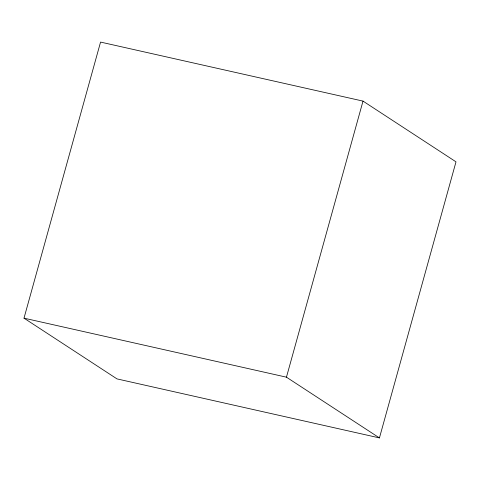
<?xml version="1.0" encoding="UTF-8"?>
<svg xmlns="http://www.w3.org/2000/svg" width="480" height="480" viewBox="0 0 480 480"><rect width="100%" height="100%" fill="white"/><g stroke="black" fill="none" stroke-linecap="round" stroke-linejoin="round"><path stroke-width="0.72" d="M24 318.162L100.56 42.084L363.012 101.106L456 161.838L379.44 437.916L116.988 378.894L24 318.162L286.452 377.178L379.44 437.916M286.452 377.178L363.012 101.106"/></g></svg>
